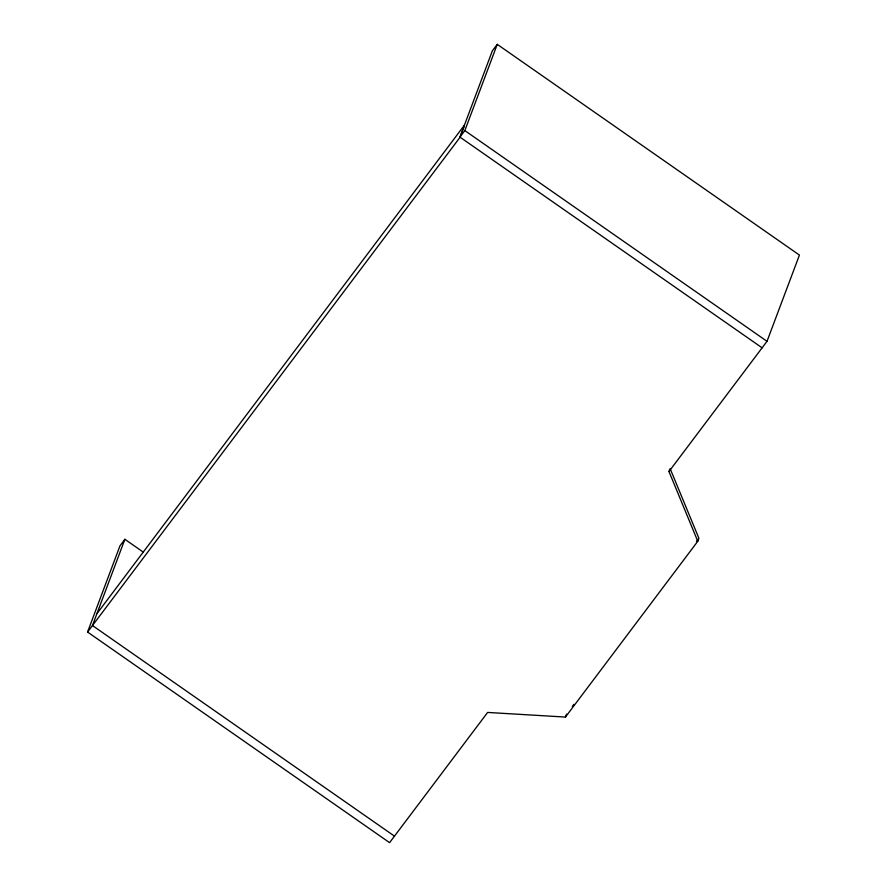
<?xml version="1.0" encoding="UTF-8"?>
<svg xmlns="http://www.w3.org/2000/svg" width="887" height="887" viewBox="0 0 887 887"><rect width="100%" height="100%" fill="white"/><g stroke="black" fill="none" stroke-linecap="round" stroke-linejoin="round"><path stroke-width="1.33" d="M670.095 468.558L698.901 538.287L697.781 541.27L565.44 717.062L487.617 712.438L389.581 842.65L87.569 632.043L119.989 545.804L124.89 539.296L143.051 551.958M124.89 539.296L92.47 625.535L394.482 836.142M762.11 347.826L459.932 137.097L492.34 50.858L497.252 44.35L799.431 255.079L767.011 341.318L668.975 471.529L697.781 541.27M464.123 126.508L460.098 137.219L87.569 632.043M459.932 137.097L464.832 130.589L497.252 44.35M565.44 717.062L566.56 714.079M668.975 471.529L669.729 469.545M96.949 613.638L464.4 125.2M572.281 706.484L573.911 704.322M696.45 541.547L698.091 539.374M464.832 130.589L767.011 341.318"/></g></svg>
